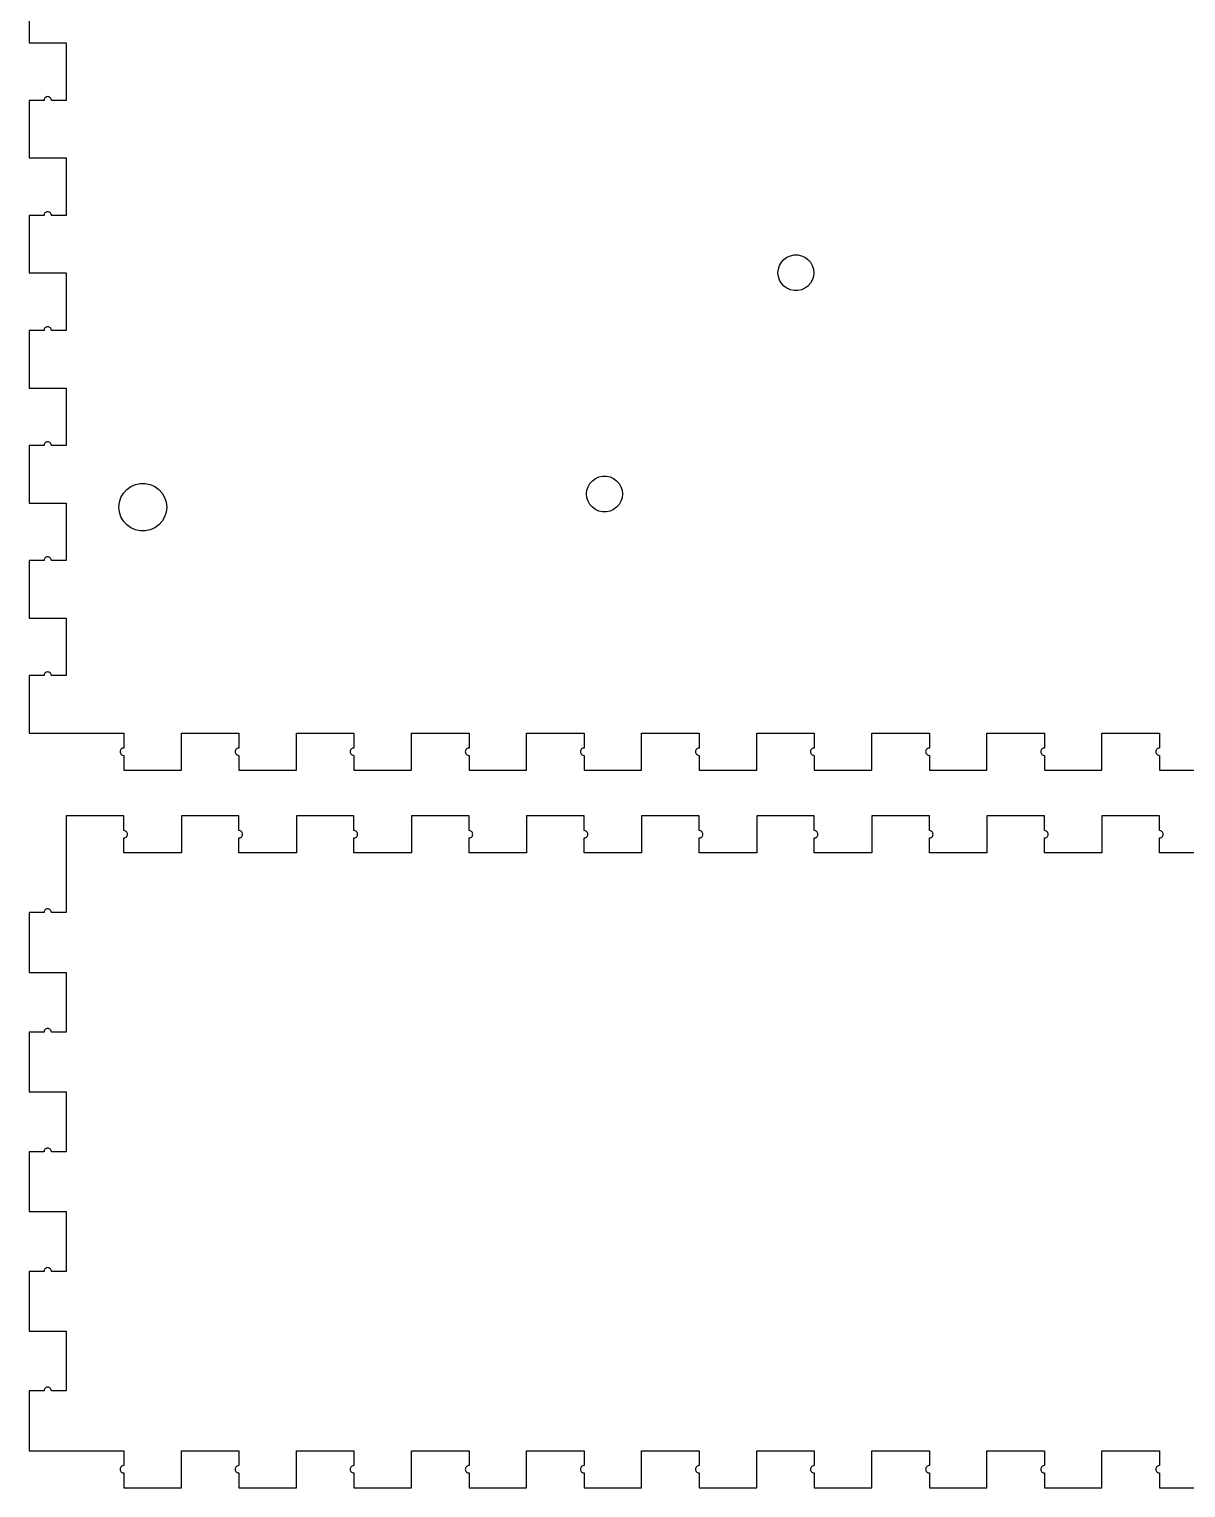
# Model space of a CAD drawing. Header units: metres. Extents: x -196 to 379, y -3 to 499.
# Drawn here: x -3.1 to 93.6, y -3.1 to 118.9 of the extents above; entities that cross this region are included whole.
import ezdxf

# ---------------------------------------------------------------- set-up
doc = ezdxf.new("R2010")
doc.units = ezdxf.units.M

msp = doc.modelspace()

# ---------------------------------------------------------------- linework, layer by layer
for p, q in [((-3.09999, 122.537), (-3.09999, 117.726)), ((-3.09999, 117.726), (0, 117.726)), ((0, 117.726), (0, 112.916)), ((-1.85829, 112.916), (-3.09999, 112.916)), ((-3.09999, 112.916), (-3.09999, 108.105)), ((-1.84482, 113.012), (-1.85829, 112.948)), ((-1.85829, 112.948), (-1.85829, 112.916)), ((-1.81845, 113.071), (-1.84482, 113.012)), ((-1.78036, 113.123), (-1.81845, 113.071)), ((-1.73219, 113.167), (-1.78036, 113.123)), ((-1.67607, 113.199), (-1.73219, 113.167)), ((-1.61444, 113.219), (-1.67607, 113.199)), ((-1.54999, 113.226), (-1.61444, 113.219)), ((-1.48553, 113.219), (-1.54999, 113.226)), ((-1.4239, 113.199), (-1.48553, 113.219)), ((-1.36777, 113.167), (-1.4239, 113.199)), ((-1.31961, 113.123), (-1.36777, 113.167)), ((-1.28152, 113.071), (-1.31961, 113.123)), ((-1.25516, 113.012), (-1.28152, 113.071)), ((-1.24168, 112.948), (-1.25516, 113.012)), ((-1.24168, 112.916), (-1.24168, 112.948)), ((0, 112.916), (-1.24168, 112.916)), ((-3.09999, 108.105), (0, 108.105)), ((0, 108.105), (0, 103.295)), ((-1.85829, 103.295), (-3.09999, 103.295)), ((-3.09999, 103.295), (-3.09999, 98.4842)), ((-1.84482, 103.391), (-1.85829, 103.327)), ((-1.85829, 103.327), (-1.85829, 103.295)), ((-1.81845, 103.45), (-1.84482, 103.391)), ((-1.78036, 103.502), (-1.81845, 103.45)), ((-1.73219, 103.546), (-1.78036, 103.502)), ((-1.67607, 103.578), (-1.73219, 103.546)), ((-1.61444, 103.598), (-1.67607, 103.578)), ((-1.54999, 103.605), (-1.61444, 103.598)), ((-1.48553, 103.598), (-1.54999, 103.605)), ((-1.4239, 103.578), (-1.48553, 103.598)), ((-1.36777, 103.546), (-1.4239, 103.578)), ((-1.31961, 103.502), (-1.36777, 103.546)), ((-1.28152, 103.45), (-1.31961, 103.502)), ((-1.25516, 103.391), (-1.28152, 103.45)), ((-1.24168, 103.327), (-1.25516, 103.391)), ((-1.24168, 103.295), (-1.24168, 103.327)), ((0, 103.295), (-1.24168, 103.295)), ((59.5, 98.5), (59.5328, 98.8119)), ((59.5328, 98.8119), (59.6297, 99.1101)), ((59.6297, 99.1101), (59.7865, 99.3817)), ((59.7865, 99.3817), (59.9963, 99.6147)), ((59.9963, 99.6147), (60.25, 99.799)), ((60.25, 99.799), (60.5365, 99.9266)), ((60.5365, 99.9266), (60.8432, 99.9918)), ((60.8432, 99.9918), (61.1568, 99.9918)), ((61.1568, 99.9918), (61.4635, 99.9266)), ((61.4635, 99.9266), (61.75, 99.799)), ((61.75, 99.799), (62.0037, 99.6147)), ((62.0037, 99.6147), (62.2135, 99.3817)), ((62.2135, 99.3817), (62.3703, 99.1101)), ((62.3703, 99.1101), (62.4672, 98.8119)), ((62.4672, 98.8119), (62.5, 98.5)), ((-3.09999, 98.4842), (0, 98.4842)), ((0, 98.4842), (0, 93.6737)), ((59.5328, 98.1881), (59.5, 98.5)), ((59.6297, 97.8899), (59.5328, 98.1881)), ((59.7865, 97.6183), (59.6297, 97.8899)), ((59.9963, 97.3853), (59.7865, 97.6183)), ((62.2135, 97.6183), (62.0037, 97.3853)), ((62.3703, 97.8899), (62.2135, 97.6183)), ((62.4672, 98.1881), (62.3703, 97.8899)), ((62.5, 98.5), (62.4672, 98.1881)), ((60.25, 97.201), (59.9963, 97.3853)), ((60.5365, 97.0734), (60.25, 97.201)), ((60.8432, 97.0082), (60.5365, 97.0734)), ((61.1568, 97.0082), (60.8432, 97.0082)), ((61.4635, 97.0734), (61.1568, 97.0082)), ((61.75, 97.201), (61.4635, 97.0734)), ((62.0037, 97.3853), (61.75, 97.201)), ((-1.73219, 93.9245), (-1.78036, 93.8811)), ((-1.67607, 93.9569), (-1.73219, 93.9245)), ((-1.61444, 93.9769), (-1.67607, 93.9569)), ((-1.54999, 93.9837), (-1.61444, 93.9769)), ((-1.48553, 93.9769), (-1.54999, 93.9837)), ((-1.4239, 93.9569), (-1.48553, 93.9769)), ((-1.36777, 93.9245), (-1.4239, 93.9569)), ((-1.31961, 93.8811), (-1.36777, 93.9245)), ((-1.85829, 93.6737), (-3.09999, 93.6737)), ((-3.09999, 93.6737), (-3.09999, 88.8631)), ((-1.84482, 93.7695), (-1.85829, 93.7061)), ((-1.85829, 93.7061), (-1.85829, 93.6737)), ((-1.81845, 93.8287), (-1.84482, 93.7695)), ((-1.78036, 93.8811), (-1.81845, 93.8287)), ((-1.28152, 93.8287), (-1.31961, 93.8811)), ((-1.25516, 93.7695), (-1.28152, 93.8287)), ((-1.24168, 93.7061), (-1.25516, 93.7695)), ((-1.24168, 93.6737), (-1.24168, 93.7061)), ((0, 93.6737), (-1.24168, 93.6737)), ((-3.09999, 88.8631), (0, 88.8631)), ((0, 88.8631), (0, 84.0526)), ((-1.81845, 84.2076), (-1.84482, 84.1484)), ((-1.78036, 84.26), (-1.81845, 84.2076)), ((-1.73219, 84.3034), (-1.78036, 84.26)), ((-1.67607, 84.3358), (-1.73219, 84.3034)), ((-1.61444, 84.3558), (-1.67607, 84.3358)), ((-1.54999, 84.3626), (-1.61444, 84.3558)), ((-1.48553, 84.3558), (-1.54999, 84.3626)), ((-1.4239, 84.3358), (-1.48553, 84.3558)), ((-1.36777, 84.3034), (-1.4239, 84.3358)), ((-1.31961, 84.26), (-1.36777, 84.3034)), ((-1.28152, 84.2076), (-1.31961, 84.26)), ((-1.25516, 84.1484), (-1.28152, 84.2076)), ((-1.85829, 84.0526), (-3.09999, 84.0526)), ((-3.09999, 84.0526), (-3.09999, 79.2421)), ((-1.84482, 84.1484), (-1.85829, 84.085)), ((-1.85829, 84.085), (-1.85829, 84.0526)), ((-1.24168, 84.085), (-1.25516, 84.1484)), ((-1.24168, 84.0526), (-1.24168, 84.085)), ((0, 84.0526), (-1.24168, 84.0526)), ((5.06174, 80.3863), (5.39999, 80.632)), ((5.39999, 80.632), (5.78195, 80.8021)), ((5.78195, 80.8021), (6.19093, 80.889)), ((6.19093, 80.889), (6.60905, 80.889)), ((6.60905, 80.889), (7.01802, 80.8021)), ((7.01802, 80.8021), (7.39999, 80.632)), ((7.39999, 80.632), (7.73825, 80.3863)), ((43.5328, 80.3119), (43.6297, 80.6101)), ((43.6297, 80.6101), (43.7865, 80.8817)), ((43.7865, 80.8817), (43.9963, 81.1147)), ((43.9963, 81.1147), (44.25, 81.299)), ((44.25, 81.299), (44.5365, 81.4266)), ((44.5365, 81.4266), (44.8432, 81.4918)), ((44.8432, 81.4918), (45.1568, 81.4918)), ((45.1568, 81.4918), (45.4635, 81.4266)), ((45.4635, 81.4266), (45.75, 81.299)), ((45.75, 81.299), (46.0037, 81.1147)), ((46.0037, 81.1147), (46.2135, 80.8817)), ((46.2135, 80.8817), (46.3703, 80.6101)), ((46.3703, 80.6101), (46.4672, 80.3119)), ((4.39999, 78.9), (4.4437, 79.3158)), ((4.4437, 79.3158), (4.57291, 79.7135)), ((4.57291, 79.7135), (4.78195, 80.0756)), ((4.78195, 80.0756), (5.06174, 80.3863)), ((7.73825, 80.3863), (8.01802, 80.0756)), ((8.01802, 80.0756), (8.22708, 79.7135)), ((8.22708, 79.7135), (8.35629, 79.3158)), ((8.35629, 79.3158), (8.39999, 78.9)), ((43.5, 80), (43.5328, 80.3119)), ((43.5328, 79.6881), (43.5, 80)), ((43.6297, 79.3899), (43.5328, 79.6881)), ((43.7865, 79.1183), (43.6297, 79.3899)), ((46.3703, 79.3899), (46.2135, 79.1183)), ((46.4672, 79.6881), (46.3703, 79.3899)), ((46.4672, 80.3119), (46.5, 80)), ((46.5, 80), (46.4672, 79.6881)), ((-3.09999, 79.2421), (0, 79.2421)), ((0, 79.2421), (0, 74.4316)), ((4.4437, 78.4842), (4.39999, 78.9)), ((4.57291, 78.0865), (4.4437, 78.4842)), ((4.78195, 77.7244), (4.57291, 78.0865)), ((8.22708, 78.0865), (8.01802, 77.7244)), ((8.35629, 78.4842), (8.22708, 78.0865)), ((8.39999, 78.9), (8.35629, 78.4842)), ((43.9963, 78.8853), (43.7865, 79.1183)), ((44.25, 78.701), (43.9963, 78.8853)), ((44.5365, 78.5734), (44.25, 78.701)), ((44.8432, 78.5082), (44.5365, 78.5734)), ((45.1568, 78.5082), (44.8432, 78.5082)), ((45.4635, 78.5734), (45.1568, 78.5082)), ((45.75, 78.701), (45.4635, 78.5734)), ((46.0037, 78.8853), (45.75, 78.701)), ((46.2135, 79.1183), (46.0037, 78.8853)), ((5.06174, 77.4137), (4.78195, 77.7244)), ((5.39999, 77.1679), (5.06174, 77.4137)), ((5.78195, 76.9979), (5.39999, 77.1679)), ((6.19093, 76.9109), (5.78195, 76.9979)), ((6.60905, 76.9109), (6.19093, 76.9109)), ((7.01802, 76.9979), (6.60905, 76.9109)), ((7.39999, 77.1679), (7.01802, 76.9979)), ((7.73825, 77.4137), (7.39999, 77.1679)), ((8.01802, 77.7244), (7.73825, 77.4137)), ((-1.85829, 74.4316), (-3.09999, 74.4316)), ((-3.09999, 74.4316), (-3.09999, 69.621)), ((-1.84482, 74.5274), (-1.85829, 74.464)), ((-1.85829, 74.464), (-1.85829, 74.4316)), ((-1.81845, 74.5866), (-1.84482, 74.5274)), ((-1.78036, 74.639), (-1.81845, 74.5866)), ((-1.73219, 74.6824), (-1.78036, 74.639)), ((-1.67607, 74.7148), (-1.73219, 74.6824)), ((-1.61444, 74.7348), (-1.67607, 74.7148)), ((-1.54999, 74.7416), (-1.61444, 74.7348)), ((-1.48553, 74.7348), (-1.54999, 74.7416)), ((-1.4239, 74.7148), (-1.48553, 74.7348)), ((-1.36777, 74.6824), (-1.4239, 74.7148)), ((-1.31961, 74.639), (-1.36777, 74.6824)), ((-1.28152, 74.5866), (-1.31961, 74.639)), ((-1.25516, 74.5274), (-1.28152, 74.5866)), ((-1.24168, 74.464), (-1.25516, 74.5274)), ((-1.24168, 74.4316), (-1.24168, 74.464)), ((0, 74.4316), (-1.24168, 74.4316)), ((-3.09999, 69.621), (0, 69.621)), ((0, 69.621), (0, 64.8105)), ((-1.85829, 64.8105), (-3.09999, 64.8105)), ((-3.09999, 64.8105), (-3.09999, 60)), ((-1.84482, 64.9063), (-1.85829, 64.8429)), ((-1.85829, 64.8429), (-1.85829, 64.8105)), ((-1.81845, 64.9655), (-1.84482, 64.9063)), ((-1.78036, 65.0179), (-1.81845, 64.9655)), ((-1.73219, 65.0613), (-1.78036, 65.0179)), ((-1.67607, 65.0937), (-1.73219, 65.0613)), ((-1.61444, 65.1137), (-1.67607, 65.0937)), ((-1.54999, 65.1205), (-1.61444, 65.1137)), ((-1.48553, 65.1137), (-1.54999, 65.1205)), ((-1.4239, 65.0937), (-1.48553, 65.1137)), ((-1.36777, 65.0613), (-1.4239, 65.0937)), ((-1.31961, 65.0179), (-1.36777, 65.0613)), ((-1.28152, 64.9655), (-1.31961, 65.0179)), ((-1.25516, 64.9063), (-1.28152, 64.9655)), ((-1.24168, 64.8429), (-1.25516, 64.9063)), ((-1.24168, 64.8105), (-1.24168, 64.8429)), ((0, 64.8105), (-1.24168, 64.8105)), ((-3.09999, 60), (4.81053, 60)), ((4.81053, 60), (4.81053, 58.7583)), ((9.62105, 60), (14.4316, 60)), ((9.62105, 56.9), (9.62105, 60)), ((14.4316, 60), (14.4316, 58.7583)), ((19.2421, 56.9), (19.2421, 60)), ((19.2421, 60), (24.0526, 60)), ((24.0526, 60), (24.0526, 58.7583)), ((28.8632, 56.9), (28.8632, 60)), ((28.8632, 60), (33.6737, 60)), ((33.6737, 60), (33.6737, 58.7583)), ((38.4842, 56.9), (38.4842, 60)), ((38.4842, 60), (43.2947, 60)), ((43.2947, 60), (43.2947, 58.7583)), ((48.1053, 56.9), (48.1053, 60)), ((48.1053, 60), (52.9158, 60)), ((52.9158, 60), (52.9158, 58.7583)), ((57.7263, 56.9), (57.7263, 60)), ((57.7263, 60), (62.5368, 60)), ((62.5368, 60), (62.5368, 58.7583)), ((67.3474, 56.9), (67.3474, 60)), ((67.3474, 60), (72.1579, 60)), ((72.1579, 60), (72.1579, 58.7583)), ((76.9684, 56.9), (76.9684, 60)), ((76.9684, 60), (81.7789, 60)), ((81.7789, 60), (81.7789, 58.7583)), ((86.5895, 56.9), (86.5895, 60)), ((86.5895, 60), (91.4, 60)), ((91.4, 60), (91.4, 58.7583)), ((4.52733, 58.5761), (4.50731, 58.5145)), ((4.55974, 58.6322), (4.52733, 58.5761)), ((4.6031, 58.6804), (4.55974, 58.6322)), ((4.65553, 58.7185), (4.6031, 58.6804)), ((4.71474, 58.7448), (4.65553, 58.7185)), ((4.77812, 58.7583), (4.71474, 58.7448)), ((4.81053, 58.7583), (4.77812, 58.7583)), ((14.1484, 58.5761), (14.1284, 58.5145)), ((14.1808, 58.6322), (14.1484, 58.5761)), ((14.2242, 58.6804), (14.1808, 58.6322)), ((14.2766, 58.7185), (14.2242, 58.6804)), ((14.3358, 58.7448), (14.2766, 58.7185)), ((14.3992, 58.7583), (14.3358, 58.7448)), ((14.4316, 58.7583), (14.3992, 58.7583)), ((23.7694, 58.5761), (23.7494, 58.5145)), ((23.8018, 58.6322), (23.7694, 58.5761)), ((23.8452, 58.6804), (23.8018, 58.6322)), ((23.8976, 58.7185), (23.8452, 58.6804)), ((23.9568, 58.7448), (23.8976, 58.7185)), ((24.0202, 58.7583), (23.9568, 58.7448)), ((24.0526, 58.7583), (24.0202, 58.7583)), ((33.3905, 58.5761), (33.3705, 58.5145)), ((33.4229, 58.6322), (33.3905, 58.5761)), ((33.4663, 58.6804), (33.4229, 58.6322)), ((33.5187, 58.7185), (33.4663, 58.6804)), ((33.5779, 58.7448), (33.5187, 58.7185)), ((33.6413, 58.7583), (33.5779, 58.7448)), ((33.6737, 58.7583), (33.6413, 58.7583)), ((43.0115, 58.5761), (42.9915, 58.5145)), ((43.0439, 58.6322), (43.0115, 58.5761)), ((43.0873, 58.6804), (43.0439, 58.6322)), ((43.1397, 58.7185), (43.0873, 58.6804)), ((43.1989, 58.7448), (43.1397, 58.7185)), ((43.2623, 58.7583), (43.1989, 58.7448)), ((43.2947, 58.7583), (43.2623, 58.7583)), ((52.6326, 58.5761), (52.6126, 58.5145)), ((52.665, 58.6322), (52.6326, 58.5761)), ((52.7084, 58.6804), (52.665, 58.6322)), ((52.7608, 58.7185), (52.7084, 58.6804)), ((52.82, 58.7448), (52.7608, 58.7185)), ((52.8834, 58.7583), (52.82, 58.7448)), ((52.9158, 58.7583), (52.8834, 58.7583)), ((62.2536, 58.5761), (62.2336, 58.5145)), ((62.2861, 58.6322), (62.2536, 58.5761)), ((62.3294, 58.6804), (62.2861, 58.6322)), ((62.3819, 58.7185), (62.3294, 58.6804)), ((62.4411, 58.7448), (62.3819, 58.7185)), ((62.5044, 58.7583), (62.4411, 58.7448)), ((62.5368, 58.7583), (62.5044, 58.7583)), ((71.8747, 58.5761), (71.8547, 58.5145)), ((71.9071, 58.6322), (71.8747, 58.5761)), ((71.9505, 58.6804), (71.9071, 58.6322)), ((72.0029, 58.7185), (71.9505, 58.6804)), ((72.0621, 58.7448), (72.0029, 58.7185)), ((72.1255, 58.7583), (72.0621, 58.7448)), ((72.1579, 58.7583), (72.1255, 58.7583)), ((81.4957, 58.5761), (81.4757, 58.5145)), ((81.5282, 58.6322), (81.4957, 58.5761)), ((81.5715, 58.6804), (81.5282, 58.6322)), ((81.6239, 58.7185), (81.5715, 58.6804)), ((81.6832, 58.7448), (81.6239, 58.7185)), ((81.7465, 58.7583), (81.6832, 58.7448)), ((81.7789, 58.7583), (81.7465, 58.7583)), ((91.1168, 58.5761), (91.0968, 58.5145)), ((91.1492, 58.6322), (91.1168, 58.5761)), ((91.1926, 58.6804), (91.1492, 58.6322)), ((91.245, 58.7185), (91.1926, 58.6804)), ((91.3042, 58.7448), (91.245, 58.7185)), ((91.3676, 58.7583), (91.3042, 58.7448)), ((91.4, 58.7583), (91.3676, 58.7583)), ((4.50731, 58.5145), (4.50053, 58.45)), ((4.50053, 58.45), (4.50731, 58.3856)), ((4.50731, 58.3856), (4.52733, 58.3239)), ((4.52733, 58.3239), (4.55974, 58.2678)), ((4.55974, 58.2678), (4.6031, 58.2196)), ((4.6031, 58.2196), (4.65553, 58.1815)), ((4.65553, 58.1815), (4.71474, 58.1552)), ((4.71474, 58.1552), (4.77812, 58.1417)), ((4.77812, 58.1417), (4.81053, 58.1417)), ((4.81053, 58.1417), (4.81053, 56.9)), ((14.1284, 58.5145), (14.1216, 58.45)), ((14.1216, 58.45), (14.1284, 58.3856)), ((14.1284, 58.3856), (14.1484, 58.3239)), ((14.1484, 58.3239), (14.1808, 58.2678)), ((14.1808, 58.2678), (14.2242, 58.2196)), ((14.2242, 58.2196), (14.2766, 58.1815)), ((14.2766, 58.1815), (14.3358, 58.1552)), ((14.3358, 58.1552), (14.3992, 58.1417)), ((14.3992, 58.1417), (14.4316, 58.1417)), ((14.4316, 58.1417), (14.4316, 56.9)), ((23.7494, 58.5145), (23.7426, 58.45)), ((23.7426, 58.45), (23.7494, 58.3856)), ((23.7494, 58.3856), (23.7694, 58.3239)), ((23.7694, 58.3239), (23.8018, 58.2678)), ((23.8018, 58.2678), (23.8452, 58.2196)), ((23.8452, 58.2196), (23.8976, 58.1815)), ((23.8976, 58.1815), (23.9568, 58.1552)), ((23.9568, 58.1552), (24.0202, 58.1417)), ((24.0202, 58.1417), (24.0526, 58.1417)), ((24.0526, 58.1417), (24.0526, 56.9)), ((33.3705, 58.5145), (33.3637, 58.45)), ((33.3637, 58.45), (33.3705, 58.3856)), ((33.3705, 58.3856), (33.3905, 58.3239)), ((33.3905, 58.3239), (33.4229, 58.2678)), ((33.4229, 58.2678), (33.4663, 58.2196)), ((33.4663, 58.2196), (33.5187, 58.1815)), ((33.5187, 58.1815), (33.5779, 58.1552)), ((33.5779, 58.1552), (33.6413, 58.1417)), ((33.6413, 58.1417), (33.6737, 58.1417)), ((33.6737, 58.1417), (33.6737, 56.9)), ((42.9915, 58.5145), (42.9847, 58.45)), ((42.9847, 58.45), (42.9915, 58.3856)), ((42.9915, 58.3856), (43.0115, 58.3239)), ((43.0115, 58.3239), (43.0439, 58.2678)), ((43.0439, 58.2678), (43.0873, 58.2196)), ((43.0873, 58.2196), (43.1397, 58.1815)), ((43.1397, 58.1815), (43.1989, 58.1552)), ((43.1989, 58.1552), (43.2623, 58.1417)), ((43.2623, 58.1417), (43.2947, 58.1417)), ((43.2947, 58.1417), (43.2947, 56.9)), ((52.6126, 58.5145), (52.6058, 58.45)), ((52.6058, 58.45), (52.6126, 58.3856)), ((52.6126, 58.3856), (52.6326, 58.3239)), ((52.6326, 58.3239), (52.665, 58.2678)), ((52.665, 58.2678), (52.7084, 58.2196)), ((52.7084, 58.2196), (52.7608, 58.1815)), ((52.7608, 58.1815), (52.82, 58.1552)), ((52.82, 58.1552), (52.8834, 58.1417)), ((52.8834, 58.1417), (52.9158, 58.1417)), ((52.9158, 58.1417), (52.9158, 56.9)), ((62.2336, 58.5145), (62.2269, 58.45)), ((62.2269, 58.45), (62.2336, 58.3856)), ((62.2336, 58.3856), (62.2536, 58.3239)), ((62.2536, 58.3239), (62.2861, 58.2678)), ((62.2861, 58.2678), (62.3294, 58.2196)), ((62.3294, 58.2196), (62.3819, 58.1815)), ((62.3819, 58.1815), (62.4411, 58.1552)), ((62.4411, 58.1552), (62.5044, 58.1417)), ((62.5044, 58.1417), (62.5368, 58.1417)), ((62.5368, 58.1417), (62.5368, 56.9)), ((71.8547, 58.5145), (71.8479, 58.45)), ((71.8479, 58.45), (71.8547, 58.3856)), ((71.8547, 58.3856), (71.8747, 58.3239)), ((71.8747, 58.3239), (71.9071, 58.2678)), ((71.9071, 58.2678), (71.9505, 58.2196)), ((71.9505, 58.2196), (72.0029, 58.1815)), ((72.0029, 58.1815), (72.0621, 58.1552)), ((72.0621, 58.1552), (72.1255, 58.1417)), ((72.1255, 58.1417), (72.1579, 58.1417)), ((72.1579, 58.1417), (72.1579, 56.9)), ((81.4757, 58.5145), (81.4689, 58.45)), ((81.4689, 58.45), (81.4757, 58.3856)), ((81.4757, 58.3856), (81.4957, 58.3239)), ((81.4957, 58.3239), (81.5282, 58.2678)), ((81.5282, 58.2678), (81.5715, 58.2196)), ((81.5715, 58.2196), (81.6239, 58.1815)), ((81.6239, 58.1815), (81.6832, 58.1552)), ((81.6832, 58.1552), (81.7465, 58.1417)), ((81.7465, 58.1417), (81.7789, 58.1417)), ((81.7789, 58.1417), (81.7789, 56.9)), ((91.0968, 58.5145), (91.09, 58.45)), ((91.09, 58.45), (91.0968, 58.3856)), ((91.0968, 58.3856), (91.1168, 58.3239)), ((91.1168, 58.3239), (91.1492, 58.2678)), ((91.1492, 58.2678), (91.1926, 58.2196)), ((91.1926, 58.2196), (91.245, 58.1815)), ((91.245, 58.1815), (91.3042, 58.1552)), ((91.3042, 58.1552), (91.3676, 58.1417)), ((91.3676, 58.1417), (91.4, 58.1417)), ((91.4, 58.1417), (91.4, 56.9)), ((4.81053, 56.9), (9.62105, 56.9)), ((14.4316, 56.9), (19.2421, 56.9)), ((24.0526, 56.9), (28.8632, 56.9)), ((33.6737, 56.9), (38.4842, 56.9)), ((43.2947, 56.9), (48.1053, 56.9)), ((52.9158, 56.9), (57.7263, 56.9)), ((62.5368, 56.9), (67.3474, 56.9)), ((72.1579, 56.9), (76.9684, 56.9)), ((81.7789, 56.9), (86.5895, 56.9)), ((91.4, 56.9), (96.2105, 56.9)), ((4.81052, 53.1), (0, 53.1)), ((0, 53.1), (0, 45)), ((4.81052, 51.8583), (4.81052, 53.1)), ((14.4316, 53.1), (9.62105, 53.1)), ((9.62105, 53.1), (9.62105, 50)), ((14.4316, 51.8583), (14.4316, 53.1)), ((24.0526, 53.1), (19.2421, 53.1)), ((19.2421, 53.1), (19.2421, 50)), ((24.0526, 51.8583), (24.0526, 53.1)), ((33.6737, 53.1), (28.8631, 53.1)), ((28.8631, 53.1), (28.8631, 50)), ((33.6737, 51.8583), (33.6737, 53.1)), ((43.2947, 53.1), (38.4842, 53.1)), ((38.4842, 53.1), (38.4842, 50)), ((43.2947, 51.8583), (43.2947, 53.1)), ((52.9158, 53.1), (48.1053, 53.1)), ((48.1053, 53.1), (48.1053, 50)), ((52.9158, 51.8583), (52.9158, 53.1)), ((62.5368, 53.1), (57.7263, 53.1)), ((57.7263, 53.1), (57.7263, 50)), ((62.5368, 51.8583), (62.5368, 53.1)), ((72.1579, 53.1), (67.3474, 53.1)), ((67.3474, 53.1), (67.3474, 50)), ((72.1579, 51.8583), (72.1579, 53.1)), ((81.7789, 53.1), (76.9684, 53.1)), ((76.9684, 53.1), (76.9684, 50)), ((81.7789, 51.8583), (81.7789, 53.1)), ((91.4, 53.1), (86.5895, 53.1)), ((86.5895, 53.1), (86.5895, 50)), ((91.4, 51.8583), (91.4, 53.1)), ((4.84293, 51.8583), (4.81052, 51.8583)), ((4.81052, 50), (4.81052, 51.2417)), ((4.81052, 51.2417), (4.84293, 51.2417)), ((4.90631, 51.8448), (4.84293, 51.8583)), ((4.84293, 51.2417), (4.90631, 51.2552)), ((4.96552, 51.8185), (4.90631, 51.8448)), ((4.90631, 51.2552), (4.96552, 51.2815)), ((5.01794, 51.7804), (4.96552, 51.8185)), ((4.96552, 51.2815), (5.01794, 51.3196)), ((5.06131, 51.7322), (5.01794, 51.7804)), ((5.01794, 51.3196), (5.06131, 51.3678)), ((5.09372, 51.6761), (5.06131, 51.7322)), ((5.06131, 51.3678), (5.09372, 51.4239)), ((5.11374, 51.6144), (5.09372, 51.6761)), ((5.09372, 51.4239), (5.11374, 51.4855)), ((5.12051, 51.55), (5.11374, 51.6144)), ((5.11374, 51.4855), (5.12051, 51.55)), ((14.464, 51.8583), (14.4316, 51.8583)), ((14.4316, 50), (14.4316, 51.2417)), ((14.4316, 51.2417), (14.464, 51.2417)), ((14.5274, 51.8448), (14.464, 51.8583)), ((14.464, 51.2417), (14.5274, 51.2552)), ((14.5866, 51.8185), (14.5274, 51.8448)), ((14.5274, 51.2552), (14.5866, 51.2815)), ((14.639, 51.7804), (14.5866, 51.8185)), ((14.5866, 51.2815), (14.639, 51.3196)), ((14.6824, 51.7322), (14.639, 51.7804)), ((14.639, 51.3196), (14.6824, 51.3678)), ((14.7148, 51.6761), (14.6824, 51.7322)), ((14.6824, 51.3678), (14.7148, 51.4239)), ((14.7348, 51.6144), (14.7148, 51.6761)), ((14.7148, 51.4239), (14.7348, 51.4855)), ((14.7416, 51.55), (14.7348, 51.6144)), ((14.7348, 51.4855), (14.7416, 51.55)), ((24.085, 51.8583), (24.0526, 51.8583)), ((24.0526, 50), (24.0526, 51.2417)), ((24.0526, 51.2417), (24.085, 51.2417)), ((24.1484, 51.8448), (24.085, 51.8583)), ((24.085, 51.2417), (24.1484, 51.2552)), ((24.2076, 51.8185), (24.1484, 51.8448)), ((24.1484, 51.2552), (24.2076, 51.2815)), ((24.26, 51.7804), (24.2076, 51.8185)), ((24.2076, 51.2815), (24.26, 51.3196)), ((24.3034, 51.7322), (24.26, 51.7804)), ((24.26, 51.3196), (24.3034, 51.3678)), ((24.3358, 51.6761), (24.3034, 51.7322)), ((24.3034, 51.3678), (24.3358, 51.4239)), ((24.3558, 51.6144), (24.3358, 51.6761)), ((24.3358, 51.4239), (24.3558, 51.4855)), ((24.3626, 51.55), (24.3558, 51.6144)), ((24.3558, 51.4855), (24.3626, 51.55)), ((33.7061, 51.8583), (33.6737, 51.8583)), ((33.6737, 50), (33.6737, 51.2417)), ((33.6737, 51.2417), (33.7061, 51.2417)), ((33.7695, 51.8448), (33.7061, 51.8583)), ((33.7061, 51.2417), (33.7695, 51.2552)), ((33.8287, 51.8185), (33.7695, 51.8448)), ((33.7695, 51.2552), (33.8287, 51.2815)), ((33.8811, 51.7804), (33.8287, 51.8185)), ((33.8287, 51.2815), (33.8811, 51.3196)), ((33.9245, 51.7322), (33.8811, 51.7804)), ((33.8811, 51.3196), (33.9245, 51.3678)), ((33.9569, 51.6761), (33.9245, 51.7322)), ((33.9245, 51.3678), (33.9569, 51.4239)), ((33.9769, 51.6144), (33.9569, 51.6761)), ((33.9569, 51.4239), (33.9769, 51.4855)), ((33.9837, 51.55), (33.9769, 51.6144)), ((33.9769, 51.4855), (33.9837, 51.55)), ((43.3271, 51.8583), (43.2947, 51.8583)), ((43.2947, 50), (43.2947, 51.2417)), ((43.2947, 51.2417), (43.3271, 51.2417)), ((43.3905, 51.8448), (43.3271, 51.8583)), ((43.3271, 51.2417), (43.3905, 51.2552)), ((43.4497, 51.8185), (43.3905, 51.8448)), ((43.3905, 51.2552), (43.4497, 51.2815)), ((43.5022, 51.7804), (43.4497, 51.8185)), ((43.4497, 51.2815), (43.5022, 51.3196)), ((43.5455, 51.7322), (43.5022, 51.7804)), ((43.5022, 51.3196), (43.5455, 51.3678)), ((43.5779, 51.6761), (43.5455, 51.7322)), ((43.5455, 51.3678), (43.5779, 51.4239)), ((43.5979, 51.6144), (43.5779, 51.6761)), ((43.5779, 51.4239), (43.5979, 51.4855)), ((43.6047, 51.55), (43.5979, 51.6144)), ((43.5979, 51.4855), (43.6047, 51.55)), ((52.9482, 51.8583), (52.9158, 51.8583)), ((52.9158, 50), (52.9158, 51.2417)), ((52.9158, 51.2417), (52.9482, 51.2417)), ((53.0116, 51.8448), (52.9482, 51.8583)), ((52.9482, 51.2417), (53.0116, 51.2552)), ((53.0708, 51.8185), (53.0116, 51.8448)), ((53.0116, 51.2552), (53.0708, 51.2815)), ((53.1232, 51.7804), (53.0708, 51.8185)), ((53.0708, 51.2815), (53.1232, 51.3196)), ((53.1666, 51.7322), (53.1232, 51.7804)), ((53.1232, 51.3196), (53.1666, 51.3678)), ((53.199, 51.6761), (53.1666, 51.7322)), ((53.1666, 51.3678), (53.199, 51.4239)), ((53.219, 51.6144), (53.199, 51.6761)), ((53.199, 51.4239), (53.219, 51.4855)), ((53.2258, 51.55), (53.219, 51.6144)), ((53.219, 51.4855), (53.2258, 51.55)), ((62.5692, 51.8583), (62.5368, 51.8583)), ((62.5368, 50), (62.5368, 51.2417)), ((62.5368, 51.2417), (62.5692, 51.2417)), ((62.6326, 51.8448), (62.5692, 51.8583)), ((62.5692, 51.2417), (62.6326, 51.2552)), ((62.6918, 51.8185), (62.6326, 51.8448)), ((62.6326, 51.2552), (62.6918, 51.2815)), ((62.7442, 51.7804), (62.6918, 51.8185)), ((62.6918, 51.2815), (62.7442, 51.3196)), ((62.7876, 51.7322), (62.7442, 51.7804)), ((62.7442, 51.3196), (62.7876, 51.3678)), ((62.82, 51.6761), (62.7876, 51.7322)), ((62.7876, 51.3678), (62.82, 51.4239)), ((62.84, 51.6144), (62.82, 51.6761)), ((62.82, 51.4239), (62.84, 51.4855)), ((62.8468, 51.55), (62.84, 51.6144)), ((62.84, 51.4855), (62.8468, 51.55)), ((72.1903, 51.8583), (72.1579, 51.8583)), ((72.1579, 50), (72.1579, 51.2417)), ((72.1579, 51.2417), (72.1903, 51.2417)), ((72.2537, 51.8448), (72.1903, 51.8583)), ((72.1903, 51.2417), (72.2537, 51.2552)), ((72.3129, 51.8185), (72.2537, 51.8448)), ((72.2537, 51.2552), (72.3129, 51.2815)), ((72.3653, 51.7804), (72.3129, 51.8185)), ((72.3129, 51.2815), (72.3653, 51.3196)), ((72.4087, 51.7322), (72.3653, 51.7804)), ((72.3653, 51.3196), (72.4087, 51.3678)), ((72.4411, 51.6761), (72.4087, 51.7322)), ((72.4087, 51.3678), (72.4411, 51.4239)), ((72.4611, 51.6144), (72.4411, 51.6761)), ((72.4411, 51.4239), (72.4611, 51.4855)), ((72.4679, 51.55), (72.4611, 51.6144)), ((72.4611, 51.4855), (72.4679, 51.55)), ((81.8113, 51.8583), (81.7789, 51.8583)), ((81.7789, 50), (81.7789, 51.2417)), ((81.7789, 51.2417), (81.8113, 51.2417)), ((81.8747, 51.8448), (81.8113, 51.8583)), ((81.8113, 51.2417), (81.8747, 51.2552)), ((81.9339, 51.8185), (81.8747, 51.8448)), ((81.8747, 51.2552), (81.9339, 51.2815)), ((81.9864, 51.7804), (81.9339, 51.8185)), ((81.9339, 51.2815), (81.9864, 51.3196)), ((82.0297, 51.7322), (81.9864, 51.7804)), ((81.9864, 51.3196), (82.0297, 51.3678)), ((82.0621, 51.6761), (82.0297, 51.7322)), ((82.0297, 51.3678), (82.0621, 51.4239)), ((82.0822, 51.6144), (82.0621, 51.6761)), ((82.0621, 51.4239), (82.0822, 51.4855)), ((82.0889, 51.55), (82.0822, 51.6144)), ((82.0822, 51.4855), (82.0889, 51.55)), ((91.4324, 51.8583), (91.4, 51.8583)), ((91.4, 50), (91.4, 51.2417)), ((91.4, 51.2417), (91.4324, 51.2417)), ((91.4958, 51.8448), (91.4324, 51.8583)), ((91.4324, 51.2417), (91.4958, 51.2552)), ((91.555, 51.8185), (91.4958, 51.8448)), ((91.4958, 51.2552), (91.555, 51.2815)), ((91.6074, 51.7804), (91.555, 51.8185)), ((91.555, 51.2815), (91.6074, 51.3196)), ((91.6508, 51.7322), (91.6074, 51.7804)), ((91.6074, 51.3196), (91.6508, 51.3678)), ((91.6832, 51.6761), (91.6508, 51.7322)), ((91.6508, 51.3678), (91.6832, 51.4239)), ((91.7032, 51.6144), (91.6832, 51.6761)), ((91.6832, 51.4239), (91.7032, 51.4855)), ((91.71, 51.55), (91.7032, 51.6144)), ((91.7032, 51.4855), (91.71, 51.55)), ((9.62105, 50), (4.81052, 50)), ((19.2421, 50), (14.4316, 50)), ((28.8631, 50), (24.0526, 50)), ((38.4842, 50), (33.6737, 50)), ((48.1053, 50), (43.2947, 50)), ((57.7263, 50), (52.9158, 50)), ((67.3474, 50), (62.5368, 50)), ((76.9684, 50), (72.1579, 50)), ((86.5895, 50), (81.7789, 50)), ((96.2105, 50), (91.4, 50)), ((-1.81845, 45.155), (-1.84482, 45.0958)), ((-1.78036, 45.2074), (-1.81845, 45.155)), ((-1.73219, 45.2508), (-1.78036, 45.2074)), ((-1.67607, 45.2832), (-1.73219, 45.2508)), ((-1.61444, 45.3032), (-1.67607, 45.2832)), ((-1.54999, 45.31), (-1.61444, 45.3032)), ((-1.48553, 45.3032), (-1.54999, 45.31)), ((-1.4239, 45.2832), (-1.48553, 45.3032)), ((-1.36777, 45.2508), (-1.4239, 45.2832)), ((-1.31961, 45.2074), (-1.36777, 45.2508)), ((-1.28152, 45.155), (-1.31961, 45.2074)), ((-1.25516, 45.0958), (-1.28152, 45.155)), ((-1.85829, 45), (-3.09999, 45)), ((-3.09999, 45), (-3.09999, 40)), ((-1.84482, 45.0958), (-1.85829, 45.0324)), ((-1.85829, 45.0324), (-1.85829, 45)), ((-1.24168, 45.0324), (-1.25516, 45.0958)), ((-1.24168, 45), (-1.24168, 45.0324)), ((0, 45), (-1.24168, 45)), ((-3.09999, 40), (0, 40)), ((0, 40), (0, 35)), ((-1.85829, 35), (-3.09999, 35)), ((-3.09999, 35), (-3.09999, 30)), ((-1.84482, 35.0958), (-1.85829, 35.0324)), ((-1.85829, 35.0324), (-1.85829, 35)), ((-1.81845, 35.155), (-1.84482, 35.0958)), ((-1.78036, 35.2074), (-1.81845, 35.155)), ((-1.73219, 35.2508), (-1.78036, 35.2074)), ((-1.67607, 35.2832), (-1.73219, 35.2508)), ((-1.61444, 35.3032), (-1.67607, 35.2832)), ((-1.54999, 35.31), (-1.61444, 35.3032)), ((-1.48553, 35.3032), (-1.54999, 35.31)), ((-1.4239, 35.2832), (-1.48553, 35.3032)), ((-1.36777, 35.2508), (-1.4239, 35.2832)), ((-1.31961, 35.2074), (-1.36777, 35.2508)), ((-1.28152, 35.155), (-1.31961, 35.2074)), ((-1.25516, 35.0958), (-1.28152, 35.155)), ((-1.24168, 35.0324), (-1.25516, 35.0958)), ((-1.24168, 35), (-1.24168, 35.0324)), ((0, 35), (-1.24168, 35)), ((-3.09999, 30), (0, 30)), ((0, 30), (0, 25)), ((-1.85829, 25), (-3.09999, 25)), ((-3.09999, 25), (-3.09999, 20)), ((-1.84482, 25.0958), (-1.85829, 25.0324)), ((-1.85829, 25.0324), (-1.85829, 25)), ((-1.81845, 25.155), (-1.84482, 25.0958)), ((-1.78036, 25.2074), (-1.81845, 25.155)), ((-1.73219, 25.2508), (-1.78036, 25.2074)), ((-1.67607, 25.2832), (-1.73219, 25.2508)), ((-1.61444, 25.3032), (-1.67607, 25.2832)), ((-1.54999, 25.31), (-1.61444, 25.3032)), ((-1.48553, 25.3032), (-1.54999, 25.31)), ((-1.4239, 25.2832), (-1.48553, 25.3032)), ((-1.36777, 25.2508), (-1.4239, 25.2832)), ((-1.31961, 25.2074), (-1.36777, 25.2508)), ((-1.28152, 25.155), (-1.31961, 25.2074)), ((-1.25516, 25.0958), (-1.28152, 25.155)), ((-1.24168, 25.0324), (-1.25516, 25.0958)), ((-1.24168, 25), (-1.24168, 25.0324)), ((0, 25), (-1.24168, 25)), ((-3.09999, 20), (0, 20)), ((0, 20), (0, 15)), ((-1.85829, 15), (-3.09999, 15)), ((-3.09999, 15), (-3.09999, 10)), ((-1.84482, 15.0958), (-1.85829, 15.0324)), ((-1.85829, 15.0324), (-1.85829, 15)), ((-1.81845, 15.155), (-1.84482, 15.0958)), ((-1.78036, 15.2074), (-1.81845, 15.155)), ((-1.73219, 15.2508), (-1.78036, 15.2074)), ((-1.67607, 15.2832), (-1.73219, 15.2508)), ((-1.61444, 15.3032), (-1.67607, 15.2832)), ((-1.54999, 15.31), (-1.61444, 15.3032)), ((-1.48553, 15.3032), (-1.54999, 15.31)), ((-1.4239, 15.2832), (-1.48553, 15.3032)), ((-1.36777, 15.2508), (-1.4239, 15.2832)), ((-1.31961, 15.2074), (-1.36777, 15.2508)), ((-1.28152, 15.155), (-1.31961, 15.2074)), ((-1.25516, 15.0958), (-1.28152, 15.155)), ((-1.24168, 15.0324), (-1.25516, 15.0958)), ((-1.24168, 15), (-1.24168, 15.0324)), ((0, 15), (-1.24168, 15)), ((-3.09999, 10), (0, 10)), ((0, 10), (0, 5)), ((-1.85829, 5), (-3.09999, 5)), ((-3.09999, 5), (-3.09999, 0)), ((-1.84482, 5.09579), (-1.85829, 5.03239)), ((-1.85829, 5.03239), (-1.85829, 5)), ((-1.81845, 5.155), (-1.84482, 5.09579)), ((-1.78036, 5.20743), (-1.81845, 5.155)), ((-1.73219, 5.25079), (-1.78036, 5.20743)), ((-1.67607, 5.28319), (-1.73219, 5.25079)), ((-1.61444, 5.30322), (-1.67607, 5.28319)), ((-1.54999, 5.31), (-1.61444, 5.30322)), ((-1.48553, 5.30322), (-1.54999, 5.31)), ((-1.4239, 5.28319), (-1.48553, 5.30322)), ((-1.36777, 5.25079), (-1.4239, 5.28319)), ((-1.31961, 5.20743), (-1.36777, 5.25079)), ((-1.28152, 5.155), (-1.31961, 5.20743)), ((-1.25516, 5.09579), (-1.28152, 5.155)), ((-1.24168, 5.03239), (-1.25516, 5.09579)), ((-1.24168, 5), (-1.24168, 5.03239)), ((0, 5), (-1.24168, 5)), ((-3.09999, 0), (4.81053, 0)), ((4.81053, 0), (4.81053, -1.24168)), ((9.62105, 0), (14.4316, 0)), ((9.62105, -3.09999), (9.62105, 0)), ((14.4316, 0), (14.4316, -1.24168)), ((19.2421, -3.09999), (19.2421, 0)), ((19.2421, 0), (24.0526, 0)), ((24.0526, 0), (24.0526, -1.24168)), ((28.8632, -3.09999), (28.8632, 0)), ((28.8632, 0), (33.6737, 0)), ((33.6737, 0), (33.6737, -1.24168)), ((38.4842, -3.09999), (38.4842, 0)), ((38.4842, 0), (43.2947, 0)), ((43.2947, 0), (43.2947, -1.24168)), ((48.1053, -3.09999), (48.1053, 0)), ((48.1053, 0), (52.9158, 0)), ((52.9158, 0), (52.9158, -1.24168)), ((57.7263, -3.09999), (57.7263, 0)), ((57.7263, 0), (62.5368, 0)), ((62.5368, 0), (62.5368, -1.24168)), ((67.3474, -3.09999), (67.3474, 0)), ((67.3474, 0), (72.1579, 0)), ((72.1579, 0), (72.1579, -1.24168)), ((76.9684, -3.09999), (76.9684, 0)), ((76.9684, 0), (81.7789, 0)), ((81.7789, 0), (81.7789, -1.24168)), ((86.5895, -3.09999), (86.5895, 0)), ((86.5895, 0), (91.4, 0)), ((91.4, 0), (91.4, -1.24168)), ((4.50731, -1.48553), (4.50053, -1.54999)), ((4.50053, -1.54999), (4.50731, -1.61444)), ((4.52733, -1.4239), (4.50731, -1.48553)), ((4.50731, -1.61444), (4.52733, -1.67607)), ((4.55974, -1.36777), (4.52733, -1.4239)), ((4.52733, -1.67607), (4.55974, -1.73219)), ((4.6031, -1.31961), (4.55974, -1.36777)), ((4.55974, -1.73219), (4.6031, -1.78036)), ((4.65553, -1.28152), (4.6031, -1.31961)), ((4.6031, -1.78036), (4.65553, -1.81845)), ((4.71474, -1.25516), (4.65553, -1.28152)), ((4.65553, -1.81845), (4.71474, -1.84482)), ((4.77812, -1.24168), (4.71474, -1.25516)), ((4.71474, -1.84482), (4.77812, -1.85829)), ((4.81053, -1.24168), (4.77812, -1.24168)), ((4.77812, -1.85829), (4.81053, -1.85829)), ((4.81053, -1.85829), (4.81053, -3.09999)), ((14.1284, -1.48553), (14.1216, -1.54999)), ((14.1216, -1.54999), (14.1284, -1.61444)), ((14.1484, -1.4239), (14.1284, -1.48553)), ((14.1284, -1.61444), (14.1484, -1.67607)), ((14.1808, -1.36777), (14.1484, -1.4239)), ((14.1484, -1.67607), (14.1808, -1.73219)), ((14.2242, -1.31961), (14.1808, -1.36777)), ((14.1808, -1.73219), (14.2242, -1.78036)), ((14.2766, -1.28152), (14.2242, -1.31961)), ((14.2242, -1.78036), (14.2766, -1.81845)), ((14.3358, -1.25516), (14.2766, -1.28152)), ((14.2766, -1.81845), (14.3358, -1.84482)), ((14.3992, -1.24168), (14.3358, -1.25516)), ((14.3358, -1.84482), (14.3992, -1.85829)), ((14.4316, -1.24168), (14.3992, -1.24168)), ((14.3992, -1.85829), (14.4316, -1.85829)), ((14.4316, -1.85829), (14.4316, -3.09999)), ((23.7494, -1.48553), (23.7426, -1.54999)), ((23.7426, -1.54999), (23.7494, -1.61444)), ((23.7694, -1.4239), (23.7494, -1.48553)), ((23.7494, -1.61444), (23.7694, -1.67607)), ((23.8018, -1.36777), (23.7694, -1.4239)), ((23.7694, -1.67607), (23.8018, -1.73219)), ((23.8452, -1.31961), (23.8018, -1.36777)), ((23.8018, -1.73219), (23.8452, -1.78036)), ((23.8976, -1.28152), (23.8452, -1.31961)), ((23.8452, -1.78036), (23.8976, -1.81845)), ((23.9568, -1.25516), (23.8976, -1.28152)), ((23.8976, -1.81845), (23.9568, -1.84482)), ((24.0202, -1.24168), (23.9568, -1.25516)), ((23.9568, -1.84482), (24.0202, -1.85829)), ((24.0526, -1.24168), (24.0202, -1.24168)), ((24.0202, -1.85829), (24.0526, -1.85829)), ((24.0526, -1.85829), (24.0526, -3.09999)), ((33.3705, -1.48553), (33.3637, -1.54999)), ((33.3637, -1.54999), (33.3705, -1.61444)), ((33.3905, -1.4239), (33.3705, -1.48553)), ((33.3705, -1.61444), (33.3905, -1.67607)), ((33.4229, -1.36777), (33.3905, -1.4239)), ((33.3905, -1.67607), (33.4229, -1.73219)), ((33.4663, -1.31961), (33.4229, -1.36777)), ((33.4229, -1.73219), (33.4663, -1.78036)), ((33.5187, -1.28152), (33.4663, -1.31961)), ((33.4663, -1.78036), (33.5187, -1.81845)), ((33.5779, -1.25516), (33.5187, -1.28152)), ((33.5187, -1.81845), (33.5779, -1.84482)), ((33.6413, -1.24168), (33.5779, -1.25516)), ((33.5779, -1.84482), (33.6413, -1.85829)), ((33.6737, -1.24168), (33.6413, -1.24168)), ((33.6413, -1.85829), (33.6737, -1.85829)), ((33.6737, -1.85829), (33.6737, -3.09999)), ((42.9915, -1.48553), (42.9847, -1.54999)), ((42.9847, -1.54999), (42.9915, -1.61444)), ((43.0115, -1.4239), (42.9915, -1.48553)), ((42.9915, -1.61444), (43.0115, -1.67607)), ((43.0439, -1.36777), (43.0115, -1.4239)), ((43.0115, -1.67607), (43.0439, -1.73219)), ((43.0873, -1.31961), (43.0439, -1.36777)), ((43.0439, -1.73219), (43.0873, -1.78036)), ((43.1397, -1.28152), (43.0873, -1.31961)), ((43.0873, -1.78036), (43.1397, -1.81845)), ((43.1989, -1.25516), (43.1397, -1.28152)), ((43.1397, -1.81845), (43.1989, -1.84482)), ((43.2623, -1.24168), (43.1989, -1.25516)), ((43.1989, -1.84482), (43.2623, -1.85829)), ((43.2947, -1.24168), (43.2623, -1.24168)), ((43.2623, -1.85829), (43.2947, -1.85829)), ((43.2947, -1.85829), (43.2947, -3.09999)), ((52.6126, -1.48553), (52.6058, -1.54999)), ((52.6058, -1.54999), (52.6126, -1.61444)), ((52.6326, -1.4239), (52.6126, -1.48553)), ((52.6126, -1.61444), (52.6326, -1.67607)), ((52.665, -1.36777), (52.6326, -1.4239)), ((52.6326, -1.67607), (52.665, -1.73219)), ((52.7084, -1.31961), (52.665, -1.36777)), ((52.665, -1.73219), (52.7084, -1.78036)), ((52.7608, -1.28152), (52.7084, -1.31961)), ((52.7084, -1.78036), (52.7608, -1.81845)), ((52.82, -1.25516), (52.7608, -1.28152)), ((52.7608, -1.81845), (52.82, -1.84482)), ((52.8834, -1.24168), (52.82, -1.25516)), ((52.82, -1.84482), (52.8834, -1.85829)), ((52.9158, -1.24168), (52.8834, -1.24168)), ((52.8834, -1.85829), (52.9158, -1.85829)), ((52.9158, -1.85829), (52.9158, -3.09999)), ((62.2336, -1.48553), (62.2269, -1.54999)), ((62.2269, -1.54999), (62.2336, -1.61444)), ((62.2536, -1.4239), (62.2336, -1.48553)), ((62.2336, -1.61444), (62.2536, -1.67607)), ((62.2861, -1.36777), (62.2536, -1.4239)), ((62.2536, -1.67607), (62.2861, -1.73219)), ((62.3294, -1.31961), (62.2861, -1.36777)), ((62.2861, -1.73219), (62.3294, -1.78036)), ((62.3819, -1.28152), (62.3294, -1.31961)), ((62.3294, -1.78036), (62.3819, -1.81845)), ((62.4411, -1.25516), (62.3819, -1.28152)), ((62.3819, -1.81845), (62.4411, -1.84482)), ((62.5044, -1.24168), (62.4411, -1.25516)), ((62.4411, -1.84482), (62.5044, -1.85829)), ((62.5368, -1.24168), (62.5044, -1.24168)), ((62.5044, -1.85829), (62.5368, -1.85829)), ((62.5368, -1.85829), (62.5368, -3.09999)), ((71.8547, -1.48553), (71.8479, -1.54999)), ((71.8479, -1.54999), (71.8547, -1.61444)), ((71.8747, -1.4239), (71.8547, -1.48553)), ((71.8547, -1.61444), (71.8747, -1.67607)), ((71.9071, -1.36777), (71.8747, -1.4239)), ((71.8747, -1.67607), (71.9071, -1.73219)), ((71.9505, -1.31961), (71.9071, -1.36777)), ((71.9071, -1.73219), (71.9505, -1.78036)), ((72.0029, -1.28152), (71.9505, -1.31961)), ((71.9505, -1.78036), (72.0029, -1.81845)), ((72.0621, -1.25516), (72.0029, -1.28152)), ((72.0029, -1.81845), (72.0621, -1.84482)), ((72.1255, -1.24168), (72.0621, -1.25516)), ((72.0621, -1.84482), (72.1255, -1.85829)), ((72.1579, -1.24168), (72.1255, -1.24168)), ((72.1255, -1.85829), (72.1579, -1.85829)), ((72.1579, -1.85829), (72.1579, -3.09999)), ((81.4757, -1.48553), (81.4689, -1.54999)), ((81.4689, -1.54999), (81.4757, -1.61444)), ((81.4957, -1.4239), (81.4757, -1.48553)), ((81.4757, -1.61444), (81.4957, -1.67607)), ((81.5282, -1.36777), (81.4957, -1.4239)), ((81.4957, -1.67607), (81.5282, -1.73219)), ((81.5715, -1.31961), (81.5282, -1.36777)), ((81.5282, -1.73219), (81.5715, -1.78036)), ((81.6239, -1.28152), (81.5715, -1.31961)), ((81.5715, -1.78036), (81.6239, -1.81845)), ((81.6832, -1.25516), (81.6239, -1.28152)), ((81.6239, -1.81845), (81.6832, -1.84482)), ((81.7465, -1.24168), (81.6832, -1.25516)), ((81.6832, -1.84482), (81.7465, -1.85829)), ((81.7789, -1.24168), (81.7465, -1.24168)), ((81.7465, -1.85829), (81.7789, -1.85829)), ((81.7789, -1.85829), (81.7789, -3.09999)), ((91.0968, -1.48553), (91.09, -1.54999)), ((91.09, -1.54999), (91.0968, -1.61444)), ((91.1168, -1.4239), (91.0968, -1.48553)), ((91.0968, -1.61444), (91.1168, -1.67607)), ((91.1492, -1.36777), (91.1168, -1.4239)), ((91.1168, -1.67607), (91.1492, -1.73219)), ((91.1926, -1.31961), (91.1492, -1.36777)), ((91.1492, -1.73219), (91.1926, -1.78036)), ((91.245, -1.28152), (91.1926, -1.31961)), ((91.1926, -1.78036), (91.245, -1.81845)), ((91.3042, -1.25516), (91.245, -1.28152)), ((91.245, -1.81845), (91.3042, -1.84482)), ((91.3676, -1.24168), (91.3042, -1.25516)), ((91.3042, -1.84482), (91.3676, -1.85829)), ((91.4, -1.24168), (91.3676, -1.24168)), ((91.3676, -1.85829), (91.4, -1.85829)), ((91.4, -1.85829), (91.4, -3.09999)), ((4.81053, -3.09999), (9.62105, -3.09999)), ((14.4316, -3.09999), (19.2421, -3.09999)), ((24.0526, -3.09999), (28.8632, -3.09999)), ((33.6737, -3.09999), (38.4842, -3.09999)), ((43.2947, -3.09999), (48.1053, -3.09999)), ((52.9158, -3.09999), (57.7263, -3.09999)), ((62.5368, -3.09999), (67.3474, -3.09999)), ((72.1579, -3.09999), (76.9684, -3.09999)), ((81.7789, -3.09999), (86.5895, -3.09999)), ((91.4, -3.09999), (96.2105, -3.09999))]:
    msp.add_line(p, q)

doc.saveas('drawing.dxf')
